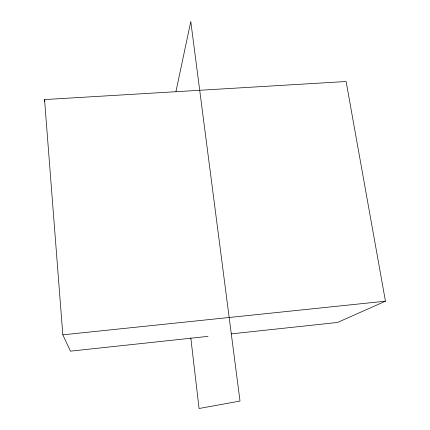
<?xml version="1.0" encoding="UTF-8"?>
<svg xmlns="http://www.w3.org/2000/svg" width="430" height="430" viewBox="0 0 430 430"><rect width="100%" height="100%" fill="white"/><g stroke="black" fill="none" stroke-linecap="round" stroke-linejoin="round"><path stroke-width="0.64" d="M175.951 91.547L190.786 21.5L240.015 401.077L199.063 408.5L190.802 337.905M208.007 336.373L70.466 351.16L62.828 334.83L44.548 99.577L346.112 81.512L385.452 301.193L337.529 322.457L231.372 333.863M62.828 334.83L385.452 301.193M44.548 99.577L44.919 101.55"/></g></svg>
